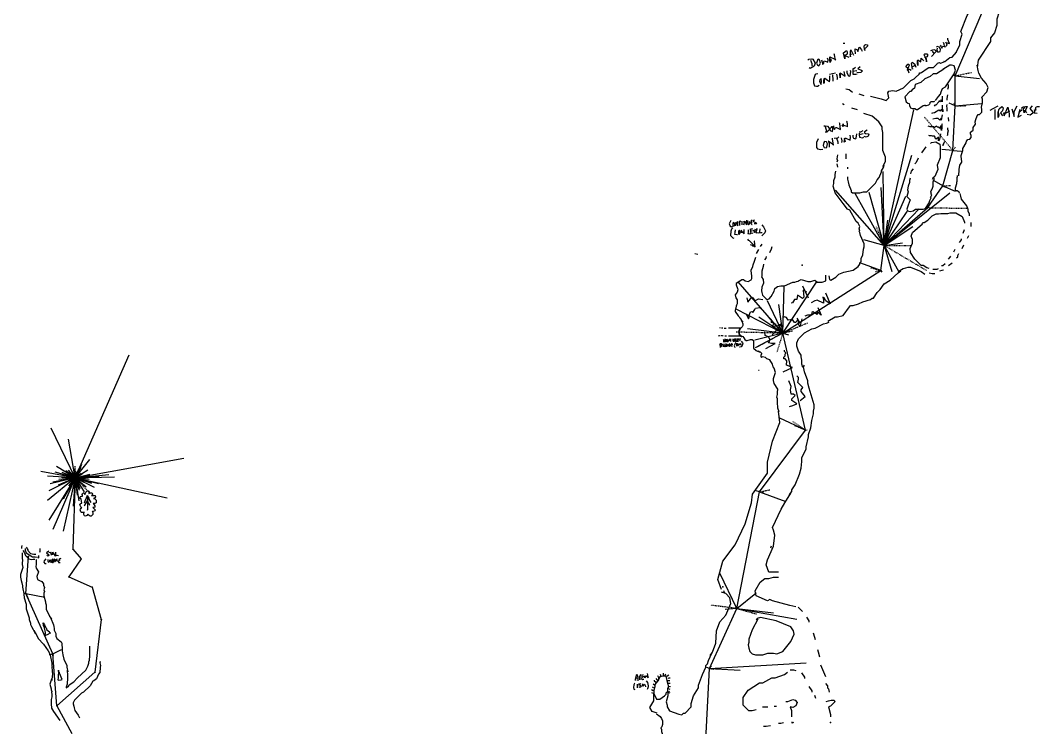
# Model space of a CAD drawing. Header units: millimetres. Extents: x -158 to 813, y -516 to 729.
# Drawn here: x -26.5 to 469.2, y -121 to 221.8 of the extents above; entities that cross this region are included whole.
import ezdxf

# ---------------------------------------------------------------- set-up
doc = ezdxf.new("R2010")
doc.units = ezdxf.units.MM
doc.linetypes.add('DASH', pattern=[0.6, 0.3, -0.3])

msp = doc.modelspace()

# ---------------------------------------------------------------- linework, layer by layer
at = {"layer": 'Shots', "color": 1}
for p, q in [((426.49, 194.906), (455.326, 263.068)), ((426.422, 180.394), (426.49, 194.906)), ((425.324, 158.734), (426.422, 180.394)), ((420.492, 141.596), (425.324, 158.734)), ((413.098, 131.026), (420.492, 141.596)), ((392.058, 112.698), (413.098, 131.026)), ((390.374, 100.48), (392.058, 112.698)), ((342.854, 70.16), (390.374, 100.48)), ((353.878, 23.12), (342.854, 70.16)), ((331.65, -6.818), (353.878, 23.12)), ((0, 0), (-1.164, -34.588)), ((320.592, -63.282), (331.65, -6.818)), ((-1.164, -34.588), (2.94, -39.256)), ((-23.97, -56), (-22.692, -38.05)), ((2.94, -39.256), (-3.116, -47.982)), ((-3.116, -47.982), (8.19, -52.966)), ((8.19, -52.966), (12.632, -68.72)), ((-10.784, -85.37), (-23.97, -56)), ((320.592, -63.282), (329.754, -55.824)), ((307.338, -92.382), (320.592, -63.282)), ((12.632, -68.72), (9.524, -94.268)), ((-8.84, -110.566), (-10.784, -85.37)), ((305.436, -130.078), (307.338, -92.382)), ((9.524, -94.268), (-8.84, -110.566)), ((-8.84, -110.566), (-1.688, -123.958))]:
    msp.add_line(p, q, dxfattribs=at)
for centre in [(426.49, 194.906), (426.422, 180.394), (425.324, 158.734), (420.492, 141.596), (413.098, 131.026), (392.058, 112.698), (390.374, 100.48), (342.854, 70.16), (353.878, 23.12), (331.65, -6.818), (-1.164, -34.588), (-22.692, -38.05), (2.94, -39.256), (-3.116, -47.982), (8.19, -52.966), (-23.97, -56), (329.754, -55.824), (320.592, -63.282), (12.632, -68.72), (-10.784, -85.37), (9.524, -94.268), (307.338, -92.382), (-8.84, -110.566)]:
    msp.add_circle(centre, 0.1, dxfattribs=at)
at = {"layer": 'Sketch', "color": 0}
for points in [[(426.82, 206.14), (428.62, 209.74), (428.62, 211.54), (429.82, 215.14), (429.22, 216.34), (432.22, 224.14), (435.82, 230.14), (436.42, 232.54), (437.02, 235.54), (437.62, 237.94), (445.42, 251.74), (446.62, 257.14), (446.62, 259.54), (445.42, 263.74), (438.22, 269.74), (437.02, 269.74), (433.42, 272.74), (426.22, 276.94), (422.02, 277.54), (420.22, 277.54), (416.62, 275.74), (414.22, 275.14), (413.02, 272.74)], [(473.02, 255.94), (470.02, 249.34), (470.02, 248.14), (465.82, 242.14), (460.42, 237.94), (456.22, 235.54), (452.62, 230.74), (447.82, 225.94), (446.62, 222.34), (446.62, 219.34), (445.42, 215.74), (443.62, 213.34), (443.62, 211.54), (437.62, 202.54), (437.02, 198.94)], [(372.1, 210.74), (372.9, 210.74)], [(378.1, 205.54), (378.1, 206.14), (377.9, 206.94), (377.9, 207.94), (378.7, 207.74), (379.3, 206.74), (379.7, 207.94), (379.7, 208.54), (380.1, 208.74), (381.1, 207.54), (381.3, 206.94)], [(382.3, 208.54), (382.7, 207.34), (382.7, 207.14), (382.3, 208.94), (382.5, 209.74), (382.9, 210.14), (383.9, 209.94), (383.9, 209.34), (382.9, 208.34), (382.1, 208.14)], [(417.7, 208.34), (417.5, 207.54), (417.9, 206.54), (418.7, 206.54), (419.1, 206.74), (419.3, 207.74), (418.9, 208.74), (417.7, 209.14), (417.3, 208.74)], [(419.1, 209.74), (419.7, 208.94), (419.9, 208.34), (420.5, 209.34), (421.7, 208.94), (421.3, 209.34), (421.1, 210.34), (420.7, 211.14)], [(421.7, 211.34), (422.3, 210.14), (422.1, 209.14)], [(421.9, 211.14), (423.7, 210.54), (422.9, 212.54), (422.9, 213.14)], [(361.7, 202.74), (362.3, 200.34), (362.3, 200.74), (362.7, 201.14), (362.7, 201.74), (362.9, 202.14), (363.9, 201.94), (364.7, 201.54), (364.9, 202.74), (364.5, 203.54)], [(365.9, 203.14), (366.3, 202.74), (365.9, 201.34), (365.7, 202.34), (365.7, 204.14), (368.1, 202.94), (368.5, 202.54), (367.9, 205.14), (367.7, 205.54)], [(372.9, 205.34), (372.9, 203.14), (372.3, 205.74), (372.3, 206.14), (373.7, 207.14), (374.1, 206.54), (374.1, 205.74), (373.9, 205.34), (372.9, 204.74), (374.9, 203.94)], [(375.3, 205.34), (376.3, 205.54)], [(375.5, 204.74), (375.7, 204.14), (375.7, 206.74), (375.9, 207.54), (377.1, 204.94)], [(408.1, 202.14), (408.3, 200.94), (408.3, 199.94), (408.1, 200.94), (408.1, 202.34), (408.3, 202.74), (409.7, 201.74), (409.9, 203.54), (410.9, 202.54), (411.1, 202.14)], [(411.5, 204.14), (412.3, 203.14), (412.5, 201.74), (412.5, 202.34), (412.1, 203.74), (411.5, 204.74), (411.3, 205.14), (411.7, 205.54), (412.7, 205.54), (413.1, 204.94), (412.7, 204.14), (412.1, 203.74), (411.7, 203.74)], [(414.7, 207.14), (416.1, 207.74), (416.9, 207.34), (417.1, 206.54), (414.9, 204.34)], [(415.3, 206.94), (416.1, 205.74)], [(421.42, 201.94), (423.82, 203.74), (425.02, 204.04), (427.12, 206.44)], [(355.1, 202.54), (355.5, 202.94), (356.9, 203.14), (357.5, 202.94), (358.5, 201.14), (358.1, 199.54), (356.1, 198.54), (355.7, 198.74)], [(356.3, 202.54), (356.9, 200.94), (356.9, 200.14), (357.1, 199.74)], [(359.9, 202.94), (359.3, 201.14), (359.7, 200.14), (360.3, 199.74), (360.9, 200.34), (361.1, 201.14), (360.7, 202.74), (360.3, 202.94), (359.9, 202.74)], [(376.9, 198.54), (377.3, 198.54), (378.1, 199.14)], [(376.9, 198.34), (376.9, 195.74), (378.3, 195.74), (378.9, 195.94)], [(380.3, 199.34), (379.3, 198.34), (381.1, 197.74), (381.5, 197.34), (380.7, 196.54), (379.7, 196.34), (378.7, 196.54)], [(402.5, 199.34), (403.5, 200.54), (403.9, 200.54), (404.1, 200.14), (403.7, 198.74), (403.1, 197.74), (404.3, 198.14), (405.1, 197.74)], [(402.5, 199.34), (403.1, 198.94), (403.3, 197.94), (403.7, 197.34), (403.9, 196.34)], [(405.7, 198.54), (405.7, 198.14), (405.3, 200.94), (405.5, 201.54), (406.9, 200.54), (407.3, 199.14)], [(405.5, 199.34), (406.9, 199.94), (407.1, 200.34)], [(408.9, 195.94), (409.3, 196.34), (410.1, 196.54), (412.9, 198.54), (413.7, 198.94), (415.9, 198.94), (417.7, 200.74), (417.9, 201.14), (418.9, 201.34), (419.3, 201.14), (421.1, 201.74), (421.3, 202.14)], [(416.92, 183.04), (418.42, 184.84), (419.32, 186.04), (419.62, 187.24), (420.22, 188.74), (421.72, 189.64), (425.92, 195.94), (426.52, 197.74), (425.92, 199.84), (424.72, 200.14), (423.82, 200.14), (420.52, 198.04)], [(436.12, 172.54), (436.42, 173.74), (437.02, 175.54), (437.62, 176.14), (438.22, 176.14), (439.42, 177.34), (439.42, 178.54), (439.12, 179.74), (439.72, 181.84), (439.72, 183.64), (439.42, 184.54), (441.82, 187.24), (442.42, 189.34), (441.52, 191.14), (439.12, 193.84), (437.92, 196.24), (437.62, 197.44), (437.02, 200.14)], [(359.9, 195.94), (358.9, 195.74), (358.5, 195.54), (357.7, 193.14), (357.7, 191.54), (358.3, 190.14), (359.3, 189.94), (359.7, 189.94), (360.5, 190.34)], [(361.7, 193.54), (360.9, 192.94), (360.7, 192.34), (361.1, 191.14), (361.5, 190.74), (361.7, 192.34), (361.5, 193.34)], [(362.9, 193.74), (362.9, 191.74), (362.7, 191.14), (362.7, 192.74), (362.9, 193.54), (363.3, 193.74), (364.5, 192.74), (365.1, 192.54), (365.5, 191.94), (365.7, 192.94), (365.7, 194.94)], [(365.5, 195.74), (368.5, 196.34)], [(366.9, 195.34), (367.1, 192.94), (367.1, 192.34)], [(368.9, 195.74), (369.3, 194.14), (369.3, 193.34), (369.1, 192.94)], [(370.5, 196.14), (370.7, 195.34), (370.7, 193.94), (370.5, 195.94), (370.7, 196.34), (373.1, 194.74), (372.7, 196.94)], [(373.9, 197.34), (373.9, 196.34), (374.7, 194.94), (375.1, 194.74), (375.5, 194.94), (375.9, 196.94), (375.7, 197.54)], [(376.7, 197.14), (378.7, 197.54)], [(385.4, 185.04), (390.6, 183.84), (393, 183.04), (394.2, 184.24), (393.8, 186.64), (394.2, 187.44), (396.2, 187.84), (397.8, 187.44), (401.4, 189.04), (405, 192.64), (406.6, 193.44), (409.4, 196.24)], [(420.9, 198.14), (417.3, 195.94), (415.7, 195.94), (414.3, 194.54), (411.7, 193.54), (409.7, 191.74), (407.1, 190.74), (406.7, 188.94), (405.5, 188.14), (404.9, 187.34), (404.5, 187.34), (402.1, 184.74), (402.7, 182.34), (403.5, 181.74), (404.1, 181.54), (404.3, 180.54), (404.7, 179.34), (405.5, 179.14), (406.9, 179.14), (407.7, 178.54), (408.1, 178.54), (410.9, 180.54), (411.7, 180.74), (412.1, 180.94)], [(373.4, 188.64), (375, 188.24), (376.6, 187.04)], [(422.98, 190.66), (422.98, 189.26), (422.78, 188.26)], [(379.8, 186.24), (382.2, 185.44)], [(420.18, 185.06), (420.18, 182.26), (419.58, 183.26), (419.38, 182.26), (418.98, 182.66), (418.58, 182.66), (418.58, 182.26), (416.98, 180.66), (416.58, 180.66), (416.18, 180.26)], [(422.78, 185.66), (422.38, 183.86), (422.38, 183.06)], [(371.8, 181.44), (372.6, 181.04)], [(376.2, 179.44), (379, 178.64)], [(411.78, 180.46), (412.58, 180.46), (413.58, 180.86), (414.38, 181.46), (414.18, 181.86), (414.78, 182.46), (416.18, 182.46), (416.58, 182.66)], [(420.18, 180.66), (420.18, 179.06), (420.38, 178.46), (420.38, 177.46), (419.98, 178.66), (419.38, 178.26), (419.38, 177.86), (418.58, 178.26), (416.38, 177.06), (415.38, 176.86), (414.98, 176.66)], [(422.38, 181.06), (422.18, 180.26), (422.38, 179.26), (422.38, 177.86)], [(443.32, 178.24), (444.82, 179.14), (447.22, 180.34)], [(445.72, 178.54), (445.72, 173.74)], [(447.22, 177.34), (447.52, 175.84), (447.22, 174.64), (447.22, 177.34), (447.82, 178.84), (449.02, 180.04), (449.62, 179.44), (449.32, 177.94), (448.42, 177.04), (449.32, 175.54)], [(449.92, 176.74), (450.22, 175.54), (450.22, 175.54), (452.02, 179.74), (452.62, 176.44), (452.62, 174.94)], [(453.82, 178.84), (455.02, 175.24), (455.02, 177.64), (456.52, 180.34)], [(457.72, 178.54), (456.82, 174.94), (458.62, 175.84)], [(457.72, 177.64), (458.92, 178.54)], [(458.32, 179.44), (458.92, 179.44), (459.52, 180.04)], [(459.82, 178.24), (459.82, 177.04), (459.82, 177.04), (459.52, 178.84), (460.42, 180.04), (461.32, 180.04), (460.42, 178.24), (460.42, 177.64), (461.02, 177.04)], [(463.72, 180.34), (462.52, 179.14), (464.02, 177.34), (464.02, 176.74), (462.82, 175.84), (461.32, 176.14)], [(465.52, 179.74), (464.62, 177.04), (466.12, 176.74)], [(464.62, 178.24), (465.82, 178.54)], [(465.82, 180.04), (467.32, 180.04)], [(391.4, 151.04), (392.6, 153.44), (392.6, 155.44), (391.4, 158.64), (391.4, 167.44), (391, 169.04), (391, 170.24), (389.4, 172.64), (386.2, 175.44), (382.2, 176.64)], [(420.18, 176.06), (419.58, 173.46), (419.58, 174.46), (418.98, 173.46), (418.18, 174.26), (416.98, 174.26), (415.58, 173.86)], [(422.98, 174.66), (423.18, 172.86)], [(449.92, 177.04), (451.12, 177.04), (452.92, 177.94)], [(362.7, 170.74), (363.5, 170.74), (364.5, 170.54), (365.3, 169.54), (365.3, 168.74), (364.3, 167.54), (363.5, 167.54)], [(363.5, 170.34), (364.3, 167.54)], [(365.9, 169.74), (365.7, 168.94), (365.9, 168.34), (366.9, 167.94), (367.1, 169.14), (367.1, 169.74), (366.9, 170.14), (366.5, 170.14), (366.1, 169.74)], [(367.5, 170.74), (367.5, 169.94), (367.9, 168.94), (368.5, 169.94), (368.9, 169.94), (370.9, 168.94), (370.5, 171.74), (370.3, 172.14)], [(371.9, 171.74), (372.1, 171.34), (372.1, 170.34), (371.7, 171.14), (373.9, 170.54), (374.3, 170.14), (374.3, 171.54), (374.1, 172.54), (373.7, 172.94)], [(420.18, 171.66), (419.98, 171.26), (419.98, 169.86), (419.78, 168.46), (419.58, 169.06), (419.78, 170.46), (419.58, 170.86), (419.18, 170.26), (419.18, 169.46), (418.18, 170.06), (417.78, 170.06), (417.38, 170.46), (416.38, 169.86), (415.98, 170.26), (414.38, 170.26), (413.38, 170.46)], [(422.78, 169.66), (422.78, 169.06), (422.98, 168.26), (422.78, 167.06), (422.78, 166.26), (422.58, 165.86)], [(428.12, 146.44), (428.12, 147.64), (428.32, 148.44), (428.32, 149.44), (428.72, 151.64), (429.72, 153.04), (429.52, 154.84), (429.32, 155.64), (429.32, 156.24), (430.12, 158.64), (430.12, 159.64), (431.72, 162.44), (431.92, 163.24), (432.52, 164.04), (433.52, 164.24), (434.12, 165.04), (434.12, 166.04), (433.92, 166.84), (433.92, 167.64), (435.12, 168.64), (435.12, 169.84), (436.32, 171.44), (436.12, 172.64)], [(360.1, 164.34), (359.3, 162.54), (359.3, 160.14), (359.7, 159.54), (361.3, 159.14), (362.3, 159.34)], [(364.9, 163.34), (366.5, 162.34), (367.5, 161.34), (366.9, 164.34), (366.9, 164.74)], [(367.7, 164.74), (369.5, 164.94), (370.1, 165.34)], [(368.9, 164.74), (369.5, 162.94), (369.5, 161.94)], [(371.1, 164.94), (371.5, 163.34), (371.3, 162.54)], [(372.7, 164.74), (373.1, 163.14), (372.7, 162.74), (372.9, 164.74), (373.5, 164.74), (375.5, 163.74), (375.7, 165.14), (375.5, 166.14)], [(376.9, 166.14), (376.9, 165.34), (377.1, 164.74), (378.1, 164.34), (378.5, 164.74), (378.7, 166.74)], [(379.9, 167.74), (380.7, 167.74), (381.9, 168.34)], [(379.9, 167.14), (379.9, 166.34), (380.1, 165.14), (381.5, 164.94), (382.1, 165.14)], [(379.9, 166.54), (381.9, 166.94)], [(383.7, 168.54), (382.5, 167.74), (382.5, 167.34), (382.9, 166.94), (384.3, 166.74), (384.5, 166.34), (384.3, 165.74), (383.3, 165.14), (382.3, 165.54)], [(419.38, 166.86), (418.78, 164.26), (418.38, 163.46), (418.38, 165.26), (417.18, 164.26), (416.78, 164.66), (416.78, 165.26), (416.38, 165.66), (415.38, 165.66), (414.98, 165.86), (413.98, 165.86), (413.58, 166.06)], [(363.1, 163.14), (362.7, 162.54), (362.5, 161.14), (362.9, 160.14), (363.9, 159.94), (364.3, 160.34), (364.5, 161.94), (364.1, 162.94), (363.3, 163.14), (362.9, 162.94)], [(365.1, 163.14), (365.3, 162.14), (365.3, 160.34)], [(410.22, 157.54), (412.32, 160.54)], [(414.42, 162.04), (415.02, 162.64), (417.12, 162.94), (418.92, 161.74), (419.22, 160.54), (419.22, 155.14), (417.72, 151.54), (418.02, 149.44), (416.52, 146.14), (415.62, 145.24), (415.32, 144.64)], [(421.18, 163.06), (420.98, 162.26), (420.38, 161.46), (420.38, 161.06)], [(369.4, 156.64), (369, 154.64), (369.4, 153.84), (369, 153.04)], [(373.4, 157.04), (373.4, 154.64)], [(408.44, 154.94), (407.54, 152.84), (406.94, 152.24)], [(369, 152.24), (369.4, 150.64)], [(374.2, 150.64), (374.2, 149.84)], [(374.24, 145.94), (374.24, 144.74), (374.54, 143.54), (374.84, 142.04), (376.04, 139.34), (376.04, 138.74), (376.64, 138.14), (380.24, 138.14), (382.04, 138.74), (383.54, 138.74), (385.64, 140.84), (387.74, 142.94), (388.64, 144.44), (389.54, 145.64), (390.74, 148.34), (390.74, 148.94), (391.64, 150.44), (391.94, 151.64)], [(406.04, 149.84), (405.14, 148.64), (404.84, 147.44)], [(380.24, 119.54), (379.94, 120.74), (380.24, 121.94), (379.34, 123.44), (378.44, 124.34), (375.44, 129.74), (374.24, 130.34), (372.14, 133.04), (368.24, 138.14), (367.94, 139.34), (367.34, 141.44), (367.64, 142.64), (367.64, 144.14), (368.24, 145.94), (368.24, 147.14), (368.54, 148.64)], [(404.54, 145.34), (404.24, 144.14), (404.24, 143.24), (403.64, 141.44), (403.34, 139.64), (403.64, 138.74), (403.04, 136.34), (404.54, 134.84), (403.64, 132.14), (403.04, 130.34), (403.34, 129.44), (404.54, 129.14), (406.04, 129.44), (407.24, 130.34), (410.84, 130.34), (412.04, 130.64), (413.84, 133.34), (414.14, 134.54), (414.74, 135.74)], [(414.5, 135.74), (414.86, 136.22), (414.86, 136.58), (415.1, 137.3), (414.86, 137.78), (414.86, 138.14), (414.62, 138.62), (414.74, 139.1), (415.1, 139.7), (415.46, 140.42), (415.58, 140.9), (415.7, 141.5), (415.82, 141.98), (415.7, 142.46), (415.7, 143.54), (416.42, 145.34)], [(428.54, 138.02), (428.42, 138.5), (427.46, 139.1), (426.98, 139.1), (426.74, 138.98), (426.62, 139.82), (426.62, 140.66), (427.22, 142.7), (427.22, 143.3), (427.34, 143.9), (427.34, 144.5), (427.46, 144.98), (427.46, 145.58), (427.58, 146.06), (427.58, 146.54)], [(433.34, 127.04), (433.34, 127.94), (432.74, 129.14), (432.74, 130.04), (432.14, 131.84), (429.44, 135.14), (429.14, 136.64), (428.84, 137.84)], [(317.9, 124.78), (317.54, 124.42), (316.94, 123.22), (317.3, 122.5), (317.3, 122.14), (318.02, 121.66), (318.5, 122.02)], [(319.94, 123.94), (320.54, 123.22), (321.02, 122.14), (321.02, 123.82), (320.9, 124.18), (321.02, 124.42)], [(321.62, 124.18), (321.86, 124.18), (322.1, 124.42), (322.34, 124.42), (322.7, 124.66)], [(321.98, 124.54), (321.98, 123.1), (321.86, 122.38)], [(322.94, 124.42), (323.06, 123.94), (323.06, 122.74)], [(323.78, 124.06), (324.02, 124.42), (324.62, 124.06), (325.34, 122.74), (325.22, 123.34), (325.34, 124.18), (325.46, 124.9)], [(324.02, 124.3), (324.02, 123.94), (324.14, 123.7), (323.78, 122.5)], [(325.94, 124.66), (325.82, 124.18), (325.82, 123.58), (326.06, 122.86), (326.3, 122.74), (326.78, 123.22), (326.78, 124.06), (326.9, 124.42)], [(327.5, 124.9), (327.5, 124.3), (327.26, 123.46), (327.86, 122.86), (328.1, 122.86)], [(327.62, 124.9), (328.1, 125.02)], [(329.18, 124.9), (328.34, 124.42), (330.02, 123.58), (330.14, 123.34), (330.02, 123.1), (328.94, 123.22)], [(410.24, 123.14), (410.84, 123.74), (411.44, 123.74), (413.24, 124.94), (415.34, 127.04), (417.14, 127.94), (418.34, 127.94), (419.54, 128.24), (422.84, 128.24), (424.04, 128.54), (426.74, 128.54), (429.74, 126.74), (430.94, 124.04), (430.94, 123.44)], [(318.62, 121.3), (318.02, 120.58), (317.66, 119.62), (317.54, 117.58), (318.74, 116.38), (319.22, 116.26)], [(318.86, 123.94), (318.62, 123.34), (318.74, 122.86), (318.74, 122.5), (318.86, 122.26), (319.34, 122.26), (319.58, 122.5), (319.58, 123.22), (319.22, 123.82), (318.98, 123.94)], [(319.82, 120.22), (319.82, 119.74), (319.7, 119.26), (319.7, 118.78), (319.46, 118.18), (320.66, 117.94), (320.9, 118.06)], [(319.94, 123.82), (320.06, 123.46), (319.94, 122.74), (319.94, 122.14)], [(321.5, 119.74), (321.38, 118.78), (321.5, 118.3), (321.74, 118.06), (322.1, 118.42), (322.22, 118.9), (322.22, 119.38), (321.98, 119.98), (321.74, 119.98), (321.38, 119.5)], [(322.7, 119.86), (322.82, 120.1), (322.7, 119.74), (322.82, 119.02), (322.82, 118.78), (323.06, 119.38), (323.42, 119.38), (323.54, 119.02), (323.9, 118.66), (324.14, 118.3), (324.14, 120.46)], [(326.06, 120.22), (326.06, 119.5), (326.18, 119.14), (325.94, 118.42), (326.3, 118.42), (326.54, 118.3), (326.9, 118.42), (327.26, 118.3)], [(327.02, 120.58), (327.62, 120.7), (328.1, 120.7), (328.34, 120.94)], [(327.02, 119.74), (327.74, 119.74), (328.22, 119.86)], [(327.14, 120.34), (327.26, 119.5), (327.14, 118.9), (327.74, 118.66), (327.98, 118.78), (328.34, 118.66)], [(327.5, 123.82), (327.98, 123.82)], [(328.58, 120.22), (329.18, 118.9), (329.66, 120.7)], [(330.02, 120.58), (330.14, 120.34), (330.14, 119.86), (329.9, 119.14), (329.9, 118.9), (330.14, 118.78), (330.38, 118.9), (330.98, 118.78), (331.22, 118.9)], [(330.02, 120.7), (330.62, 120.82)], [(330.14, 119.86), (330.38, 119.86)], [(331.7, 120.7), (331.58, 119.26), (331.58, 118.78), (332.18, 118.9), (332.9, 118.9)], [(332.78, 122.62), (333.5, 121.66), (334.1, 120.7), (334.46, 119.74), (334.22, 118.78), (332.66, 117.34)], [(365.24, 97.94), (365.54, 96.14), (366.14, 95.84), (368.54, 97.34), (370.04, 98.84), (372.44, 99.74), (376.94, 100.64), (379.34, 102.44), (380.24, 103.64), (380.24, 104.24), (380.84, 104.84), (380.84, 106.34), (381.74, 108.14), (382.04, 110.84), (382.34, 112.04), (382.34, 113.54), (380.54, 117.44), (380.24, 118.94), (379.94, 119.54)], [(413.84, 101.54), (412.64, 101.84), (410.84, 103.04), (409.94, 103.04), (406.94, 106.04), (404.84, 109.34), (404.54, 111.14), (405.74, 113.84), (405.74, 115.64), (405.14, 117.14), (405.74, 118.94), (410.54, 123.14)], [(430.34, 118.64), (430.94, 120.44)], [(434.24, 121.94), (434.24, 123.74)], [(325.82, 115.66), (326.06, 115.3), (326.66, 115.06), (329.3, 112.3)], [(327.02, 113.14), (327.98, 112.78), (328.22, 112.54), (328.82, 112.42), (329.54, 111.94), (329.3, 113.26), (329.18, 114.7), (329.06, 114.94)], [(428.54, 114.14), (429.44, 115.34), (429.44, 115.94)], [(432.44, 116.24), (433.04, 117.44)], [(330.1, 108.74), (331.3, 110.74)], [(332.1, 112.14), (332.9, 113.34)], [(337.5, 111.94), (337.3, 110.94), (336.5, 109.14)], [(425.84, 109.64), (426.44, 110.84)], [(429.74, 111.14), (430.64, 112.94)], [(301.78, 108.26), (300.28, 108.56)], [(321.9, 95.34), (323.1, 96.14), (323.9, 96.14), (324.7, 95.54), (326.1, 95.14), (327.5, 95.94), (327.9, 96.74), (327.9, 98.14), (327.7, 98.94), (327.5, 100.74), (328.3, 102.54), (328.5, 103.34), (329.1, 105.14), (329.9, 106.94)], [(334.9, 107.34), (334.7, 106.54), (334.1, 105.74)], [(423.14, 106.04), (424.04, 106.94), (424.34, 107.54)], [(423.14, 103.04), (424.94, 104.24)], [(427.04, 106.64), (427.64, 107.24), (427.64, 107.84), (428.24, 108.74)], [(333.5, 103.54), (333.3, 102.54), (332.7, 100.14), (332.7, 97.94), (332.5, 97.54), (333.3, 96.14), (333.5, 94.34), (332.7, 92.54), (332.5, 90.74), (332.7, 89.94), (333.1, 88.54), (334.9, 86.74), (335.3, 86.54), (336.3, 86.74), (337.3, 87.94), (338.7, 90.54), (339.1, 91.74), (340.3, 92.74), (341.9, 93.14), (343.7, 93.14), (347.7, 94.94), (348.7, 94.94), (349.5, 95.14), (350.3, 95.34), (350.7, 95.54)], [(364.64, 76.04), (368.24, 78.14), (369.44, 78.14), (372.14, 78.74), (375.14, 82.94), (375.74, 83.54), (376.94, 83.54), (379.64, 84.44), (381.74, 85.34), (385.34, 86.54), (386.24, 87.14), (386.84, 87.14), (388.64, 89.84), (390.14, 91.34), (391.94, 94.04), (394.94, 95.84), (398.84, 99.44), (400.04, 100.34)], [(398.84, 100.04), (401.24, 101.54), (402.44, 101.84), (403.64, 102.14), (404.84, 102.14), (409.94, 100.04), (411.74, 98.84)], [(413.84, 99.44), (415.34, 99.14), (416.54, 99.14)], [(415.64, 101.24), (417.74, 101.24), (418.34, 101.54)], [(418.94, 100.34), (420.14, 100.64), (420.74, 100.94)], [(419.84, 103.04), (420.44, 103.04), (421.64, 103.94)], [(321.78, 95.24), (321.06, 94.76), (320.34, 94.28), (320.22, 93.56), (320.94, 91.88), (321.06, 91.16), (320.7, 90.08), (319.86, 88.76), (320.1, 87.32), (320.7, 86.24), (320.82, 85.28), (320.82, 84.44), (320.46, 83.72), (320.34, 83.24), (319.86, 81.08), (319.86, 80.6), (321.3, 78.56), (321.78, 78.08), (321.9, 77.72), (322.38, 77.36), (322.62, 76.76), (323.1, 76.04), (323.46, 74.72), (323.46, 73.88), (323.22, 73.16), (322.5, 72.56), (316.62, 72.56)], [(350.54, 95.54), (351.74, 96.14), (355.04, 95.24), (356.54, 95.24), (358.34, 95.84), (359.54, 94.94), (361.94, 94.94), (363.74, 95.54), (363.74, 98.24)], [(354.52, 90.04), (352.72, 90.94), (353.02, 87.64), (352.42, 87.04), (350.02, 88.54), (349.72, 86.44), (348.52, 86.44), (347.62, 84.94), (347.02, 84.64)], [(352.42, 93.04), (355.12, 87.34)], [(363.52, 89.74), (365.92, 84.34), (363.82, 85.84), (362.92, 87.34), (362.32, 87.64), (362.62, 86.14), (362.62, 84.64), (359.62, 86.14), (358.42, 85.84), (356.62, 84.94)], [(325.42, 87.34), (326.02, 85.24), (327.82, 87.64), (328.42, 87.34), (329.32, 85.84), (331.12, 86.74), (333.22, 86.44)], [(325.12, 79.54), (326.32, 77.14), (326.62, 77.74), (326.62, 78.94), (327.22, 80.44), (327.82, 80.74), (328.42, 80.14), (329.32, 81.64), (329.62, 82.24), (331.72, 82.54), (332.32, 82.24)], [(359.92, 82.54), (361.42, 78.94), (359.62, 80.44), (359.62, 79.24), (357.52, 80.44), (356.92, 80.14), (356.92, 79.54), (356.32, 78.94), (354.82, 78.94), (353.62, 78.34)], [(337.72, 69.34), (341.62, 73.54), (341.92, 74.44), (340.12, 73.54), (339.22, 73.54), (338.02, 73.24), (338.32, 74.44), (338.62, 75.04), (337.42, 75.34), (337.42, 76.54), (336.22, 77.44)], [(352.12, 77.14), (351.22, 73.24), (350.62, 74.14), (350.32, 76.84), (349.12, 75.34), (348.52, 75.34), (347.62, 76.84), (345.52, 76.54), (344.62, 77.74), (343.72, 78.04), (343.12, 77.74)], [(349.72, 77.44), (351.22, 75.04)], [(352.54, 53.46), (352.14, 55.06), (352.14, 57.06), (351.74, 58.66), (351.74, 59.46), (350.54, 61.46), (349.74, 63.86), (349.74, 65.46), (350.54, 67.46), (353.34, 70.26), (356.94, 72.26), (358.54, 72.66), (362.54, 74.66), (364.14, 75.06), (365.34, 75.46)], [(312.14, 72.84), (312.46, 72.76)], [(313.26, 72.68), (313.82, 72.68)], [(314.54, 72.6), (314.94, 72.52), (315.42, 72.52)], [(321.54, 71.08), (321.74, 71.08), (321.9, 71.04), (321.98, 71.04)], [(322.38, 72.68), (321.74, 71.72), (321.66, 71.32), (321.58, 70.68), (321.66, 70.36), (321.66, 69.96), (321.98, 69.08), (322.46, 68.76)], [(321.66, 70.68), (321.94, 70.64), (322.1, 70.68)], [(321.66, 70.2), (322.1, 70.2)], [(321.7, 69.8), (321.9, 69.88), (322.1, 69.88)], [(321.78, 71.68), (321.86, 71.6), (322.14, 71.56)], [(321.94, 69.28), (322.46, 69.52)], [(321.98, 72.08), (322.22, 71.96), (322.38, 71.92)], [(322.1, 72.48), (322.46, 72.32)], [(334.72, 62.74), (339.22, 65.14), (337.42, 65.14), (335.92, 65.44), (336.82, 66.94), (335.92, 68.44), (334.42, 69.04), (334.12, 70.84)], [(311.74, 69), (311.9, 68.92), (312.3, 69), (312.46, 69)], [(312.26, 64.72), (312.66, 65.2), (313.06, 65.2), (313.22, 65.04), (313.14, 64.72), (312.5, 64.32)], [(312.34, 64.72), (312.58, 63.52), (312.58, 63.2)], [(313.14, 63.68), (313.06, 63.52), (313.06, 64.08), (313.46, 64.88), (313.78, 64.56), (313.94, 64.16), (313.94, 63.84), (313.86, 63.6)], [(313.34, 68.92), (313.42, 69.16), (313.42, 68.92), (314.06, 69)], [(314.42, 64.88), (314.18, 64.64), (314.66, 64.32), (314.74, 63.92), (314.58, 63.76), (314.1, 63.76), (313.94, 63.84)], [(314.02, 67.28), (314.1, 66.88), (314.18, 66.16), (314.1, 65.76)], [(314.18, 66.72), (314.82, 66.8)], [(314.74, 67.36), (314.82, 65.76)], [(315.46, 64.96), (315.06, 64.8), (315.46, 64.08), (315.46, 63.92), (314.98, 63.6), (314.74, 63.76)], [(314.78, 68.92), (315.66, 68.92)], [(315.38, 67.28), (315.38, 66.08), (315.3, 65.76)], [(315.7, 64.16), (315.62, 63.76), (315.54, 63.6), (315.54, 63.92), (315.94, 64.48), (315.94, 64.72), (316.1, 64.88), (316.34, 64), (316.26, 63.76)], [(316.1, 67.28), (315.78, 66.8), (315.7, 66.56), (315.86, 66.16), (316.26, 66.08), (316.42, 66.08), (316.5, 66.32), (316.34, 66.64), (316.1, 66.72), (316.66, 66.88)], [(316.62, 68.84), (322.74, 68.84), (323.46, 68.6), (324.06, 67.88), (324.42, 67.04), (325.14, 66.68), (325.62, 66.68), (327.18, 67.16), (328.02, 67.16), (328.62, 66.56), (328.62, 63.44), (328.74, 62.84), (329.94, 61.76), (330.66, 61.4), (331.14, 61.28)], [(316.98, 65.12), (316.74, 64.56), (316.74, 64.16), (316.98, 63.84), (317.3, 63.84), (317.54, 64.24), (317.3, 64.64), (317.46, 64.64)], [(316.98, 67.36), (316.98, 66.8), (316.82, 66.24)], [(316.82, 66.8), (317.46, 66.8), (317.62, 66.88)], [(317.54, 67.36), (317.62, 67.04), (317.62, 66.16)], [(318.02, 65.12), (317.94, 64.8), (317.78, 64.24), (317.86, 64.08), (318.18, 64), (318.58, 64.08)], [(317.78, 64.72), (318.1, 64.64), (318.42, 64.8), (318.66, 64.8)], [(318.18, 65.04), (318.34, 65.12)], [(318.74, 67.44), (318.74, 66.24)], [(318.98, 67.2), (319.06, 66.8), (318.98, 66)], [(319.06, 67.2), (319.3, 66.8), (319.62, 66.56), (319.7, 66.08), (319.7, 66.96), (319.78, 67.12), (319.78, 67.52)], [(320.18, 65.6), (319.94, 65.44), (319.62, 64.88), (319.38, 64.08), (319.7, 63.44), (319.86, 63.36)], [(320.1, 67.52), (320.02, 66.32), (320.34, 66.24), (320.66, 66.32)], [(320.42, 65.28), (320.42, 63.84)], [(320.9, 67.52), (320.9, 67.28), (320.74, 66.88), (320.74, 66.64), (320.66, 66.48), (320.74, 66.32), (321.14, 66.24), (321.46, 66.32)], [(320.9, 65.04), (320.74, 64.72), (320.74, 64.32), (320.98, 64.08), (321.22, 64.4), (321.22, 64.88), (320.98, 65.12)], [(320.82, 66.96), (321.06, 66.88), (321.38, 66.96)], [(320.98, 67.36), (321.14, 67.36), (321.54, 67.6)], [(321.54, 65.04), (321.62, 64.64), (321.46, 64.16), (321.3, 64.08)], [(321.54, 67.2), (322.02, 67.36), (322.26, 67.36), (322.58, 67.52)], [(321.54, 65.2), (321.94, 64.48), (321.94, 64.64), (322.42, 65.12), (322.5, 64.32)], [(322.74, 66.24), (323.38, 65.52), (323.54, 65.12), (323.22, 64.24), (322.66, 63.52), (322.1, 63.36), (321.86, 63.44)], [(321.94, 67.28), (322.02, 67.04), (322.02, 66.64), (321.94, 66.48)], [(322.3, 68.92), (322.46, 69.04), (322.62, 69.08), (322.7, 69.12)], [(322.62, 68.38), (322.78, 68.54), (323.1, 68.62)], [(313.14, 64.08), (313.46, 64.24)], [(315.7, 64.08), (316.26, 64.24)], [(330.78, 61.52), (331.26, 61.4), (331.5, 61.16), (331.98, 61.04), (332.58, 60.44), (332.58, 60.08), (332.22, 59.36), (332.22, 58.88), (332.34, 58.52), (332.58, 58.52)], [(343.12, 51.34), (347.62, 53.44), (344.62, 54.64), (344.92, 56.74), (344.02, 57.64), (343.42, 57.64), (343.42, 58.54), (344.02, 59.14), (344.02, 60.04), (344.32, 60.64), (343.72, 61.24), (343.72, 61.84)], [(341.14, 31.96), (340.54, 33.76), (340.54, 34.66), (340.24, 35.86), (340.24, 38.26), (339.94, 39.16), (340.24, 40.36), (340.24, 41.56), (340.54, 43.06), (338.74, 45.76), (338.44, 47.26), (338.44, 48.16), (339.34, 51.16), (338.74, 53.26), (338.14, 53.86), (337.84, 55.06), (336.64, 57.16), (335.14, 57.76), (334.54, 58.36), (333.04, 58.66), (332.44, 58.36)], [(346.14, -8.14), (347.34, -6.54), (347.34, -5.74), (348.94, -3.34), (350.94, 1.86), (351.74, 4.66), (352.14, 7.86), (352.14, 9.86), (354.14, 13.86), (354.14, 15.06), (355.34, 19.86), (355.34, 21.06), (356.54, 24.26), (356.94, 27.86), (357.74, 31.06), (357.74, 32.26), (358.14, 33.86), (358.14, 35.46), (355.74, 43.46), (354.94, 45.86), (354.94, 47.06), (353.34, 51.46), (352.94, 53.86), (353.34, 54.66)], [(331.14, 52.16), (331.38, 52.16)], [(346.14, 34.66), (347.74, 35.06), (349.74, 35.86), (347.34, 37.46), (347.34, 38.26), (348.94, 39.86), (348.14, 40.66), (346.94, 40.66), (346.54, 42.66), (346.94, 44.26), (345.74, 47.06)], [(351.34, 37.46), (353.74, 39.46), (351.74, 41.86), (351.74, 42.66), (352.54, 43.86), (350.14, 46.26), (350.54, 47.86), (350.54, 48.66), (349.74, 49.46)], [(313.24, -54.14), (311.44, -49.34), (313.84, -40.34), (319.84, -32.54), (324.64, -22.34), (327.64, -12.14), (328.24, -7.94), (335.44, 2.26), (335.44, 7.66), (337.84, 17.86), (341.44, 26.86), (340.84, 32.26)], [(5.76, -8.6), (5.16, -10.4), (4.76, -10.8), (4.56, -11.8), (4.36, -12.2)], [(5.76, -8.6), (6.56, -9.8), (6.56, -10.4), (7.56, -12)], [(5.96, -9), (5.96, -15.4), (5.76, -15.8)], [(340.84, -45.74), (336.04, -45.74), (334.84, -42.14), (335.44, -39.74), (338.44, -33.14), (339.04, -27.74), (338.44, -25.34), (337.84, -24.14), (342.04, -15.14), (343.84, -12.14), (346.84, -7.34)], [(4.4, -13.6), (4.72, -13.28), (5.68, -11.68), (5.92, -11.2), (6.32, -12.16), (6.72, -12.72), (6.72, -12.88), (7.12, -13.28)], [(-25.94, -34.22), (-25.94, -33.62), (-25.74, -32.82)], [(-24.34, -34.22), (-24.34, -35.02), (-23.74, -36.42), (-21.54, -37.82), (-20.74, -38.22), (-19.34, -38.22), (-18.34, -38.42)], [(-23.74, -33.62), (-22.94, -34.82), (-22.94, -35.22), (-21.74, -36.62), (-20.94, -36.82), (-20.14, -37.02), (-19.14, -37.02)], [(-17.14, -34.22), (-17.14, -35.62), (-17.34, -36.22)], [(337.24, -33.14), (336.94, -34.04)], [(-25.74, -36.42), (-25.74, -38.82), (-25.54, -40.22), (-25.74, -41.02), (-25.74, -42.02), (-25.34, -43.42), (-26.54, -46.82), (-26.54, -48.22), (-26.14, -49.82), (-25.94, -50.82), (-25.54, -52.42), (-25.54, -53.02), (-25.34, -53.82), (-24.94, -56.02), (-24.94, -56.82), (-24.74, -57.62), (-24.74, -58.22), (-23.74, -61.22), (-23.74, -63.42), (-22.34, -67.82), (-22.34, -68.62), (-21.74, -70.42), (-21.74, -71.02), (-21.14, -72.02), (-19.34, -75.22), (-18.94, -75.62)], [(-25.34, -35.22), (-24.74, -36.02), (-24.14, -37.62), (-23.14, -38.62), (-22.54, -39.22), (-21.14, -39.62), (-20.34, -39.42), (-19.54, -39.42)], [(-18.94, -39.62), (-18.94, -42.02), (-19.14, -43.02), (-18.94, -43.82), (-17.74, -45.62), (-18.54, -47.82), (-18.34, -49.22), (-17.34, -49.82), (-16.14, -50.22), (-15.34, -51.42), (-15.34, -52.02), (-14.94, -53.22), (-15.14, -54.22), (-14.94, -55.02), (-15.14, -55.82), (-15.14, -57.22), (-14.34, -60.02), (-14.34, -60.62), (-14.14, -61.62), (-14.14, -63.62), (-13.14, -65.82), (-12.54, -66.82), (-12.54, -67.22), (-11.54, -68.42)], [(-17.74, -37.62), (-17.74, -38.62), (-17.94, -39.02)], [(-14.3, -39.3), (-15.02, -40.26), (-15.14, -40.86), (-14.66, -41.46), (-14.06, -41.46)], [(-12.86, -35.46), (-13.94, -36.3), (-12.86, -37.38), (-12.74, -37.62), (-13.22, -37.98), (-13.82, -37.62)], [(-13.22, -39.54), (-13.34, -40.02), (-13.22, -40.26), (-13.34, -40.62)], [(-13.1, -40.86), (-12.26, -40.5), (-12.26, -39.66), (-11.9, -40.38), (-11.9, -41.22)], [(-12.74, -36.18), (-11.54, -35.94)], [(-12.14, -35.82), (-11.66, -37.14), (-11.66, -37.5)], [(-11.3, -36.9), (-11.06, -37.02), (-10.46, -36.9)], [(-11.3, -39.78), (-11.3, -40.62), (-10.94, -41.1), (-10.7, -41.1), (-10.58, -40.5), (-10.58, -39.78), (-10.94, -39.42), (-11.3, -39.66)], [(-11.18, -36.54), (-11.18, -37.38), (-10.82, -36.06), (-10.58, -36.3), (-9.86, -37.74), (-9.86, -37.98)], [(-10.22, -39.06), (-9.98, -39.54), (-9.98, -40.5), (-9.74, -40.5), (-9.02, -39.42), (-8.54, -39.18)], [(-9.5, -35.94), (-9.5, -37.74), (-8.78, -37.5), (-8.18, -37.62)], [(-9.26, -39.66), (-8.66, -40.62)], [(-7.82, -39.3), (-7.94, -40.14), (-8.18, -40.5), (-8.18, -40.98), (-7.82, -41.1), (-7.34, -40.98)], [(-8.06, -39.9), (-7.34, -39.66)], [(-7.7, -39.18), (-7.22, -39.06), (-6.86, -38.94)], [(349.24, -62.54), (346.24, -61.94), (337.84, -59.54), (336.64, -58.94), (335.44, -59.54), (330.04, -57.14), (329.44, -54.74), (331.84, -50.54), (334.24, -48.74), (336.04, -48.74), (338.44, -48.14), (340.84, -48.14)], [(307.64, -86.14), (308.84, -84.54), (310.44, -80.14), (310.84, -74.14), (312.44, -69.74), (315.24, -66.54), (317.64, -60.94), (317.24, -58.14), (315.24, -56.14), (313.24, -55.34)], [(314.1, -54.66), (314.7, -55.86)], [(350.4, -62.76), (352.5, -64.86)], [(-11.94, -67.62), (-10.54, -71.22), (-10.34, -72.02), (-10.14, -73.02), (-10.14, -73.82), (-9.34, -75.42), (-9.34, -76.82), (-8.94, -77.82), (-6.74, -79.42), (-6.54, -80.22), (-6.54, -81.22), (-6.34, -82.02), (-6.34, -83.82), (-5.94, -85.82), (-5.54, -87.82), (-4.14, -91.02), (-4.14, -91.82), (-3.54, -94.02)], [(330.84, -68.54), (328.04, -73.74), (326.44, -78.14), (326.44, -79.74), (326.04, -80.94), (326.44, -82.54), (326.84, -84.14), (328.04, -85.34), (329.64, -85.74), (333.24, -85.74), (335.64, -84.94), (338.44, -84.94), (340.04, -85.34), (342.84, -84.14), (346.84, -79.34), (348.44, -75.74), (348.04, -74.14), (346.84, -72.14), (339.64, -69.34), (332.04, -67.74), (330.44, -68.14), (330.04, -68.94)], [(354.3, -67.56), (355.5, -69.36), (355.5, -69.96)], [(-20.14, -73.82), (-18.74, -76.02), (-17.94, -77.82), (-15.34, -80.62), (-13.14, -83.82), (-12.54, -85.02), (-12.54, -85.62), (-12.14, -86.02), (-11.34, -89.82), (-11.34, -91.22), (-11.14, -91.62), (-11.34, -92.02), (-11.14, -93.02), (-11.14, -94.02), (-10.94, -94.82), (-11.14, -96.62), (-11.34, -97.42), (-11.34, -98.22)], [(-14.42, -75.9), (-14.42, -74.94), (-14.9, -72.78), (-15.38, -71.58), (-15.5, -70.26), (-14.9, -71.22), (-14.42, -72.42), (-14.06, -72.78), (-13.7, -73.62), (-12.5, -74.58), (-12.26, -74.7)], [(-14.54, -76.38), (-12.86, -75.54), (-12.38, -75.18), (-12.02, -75.18), (-11.78, -75.06)], [(357.6, -75.06), (358.2, -77.16), (358.5, -78.36)], [(-3.94, -93.22), (-3.74, -95.82), (-3.74, -97.82), (-3.94, -99.22), (-3.94, -100.02), (-4.34, -101.42), (-4.34, -101.82), (-3.34, -101.22), (-2.94, -100.42), (-0.74, -98.82), (1.06, -97.02), (5.06, -93.22), (6.06, -91.22), (6.66, -89.82), (6.66, -89.22), (6.86, -88.42), (7.06, -86.22), (7.06, -81.62)], [(359.7, -83.16), (360, -84.36), (360.6, -86.76)], [(11.86, -88.82), (12.06, -89.22), (11.86, -89.62), (12.26, -91.02), (12.06, -91.82), (12.06, -92.82), (11.86, -93.62), (11.86, -94.42), (11.26, -95.22), (10.26, -97.42), (9.06, -98.42), (8.46, -98.62), (7.26, -100.82), (4.06, -103.82), (3.06, -104.42), (-0.34, -107.82), (-0.94, -109.02), (-0.94, -109.62), (-0.74, -110.62), (-0.54, -111.42), (-0.14, -112.82), (1.46, -115.02), (1.86, -116.02), (2.26, -116.42)], [(288.04, -103.34), (287.24, -104.14), (287.24, -105.74), (286.44, -108.54), (286.84, -110.14), (286.84, -110.94), (288.04, -112.94), (292.44, -114.54), (294.04, -114.94), (294.84, -114.14), (295.64, -114.14), (298.44, -110.94), (298.44, -109.34), (299.64, -105.74), (302.04, -101.74), (302.04, -100.54), (304.04, -95.34), (305.64, -91.74), (305.64, -90.94), (306.44, -90.14), (306.84, -88.54), (308.44, -84.94)], [(-8.06, -93.3), (-8.3, -96.9), (-8.42, -97.98), (-7.94, -98.1), (-6.86, -97.86), (-6.38, -97.74), (-7.7, -94.74), (-7.7, -94.38), (-8.06, -93.9), (-8.18, -93.18)], [(330.04, -112.54), (328.04, -112.94), (326.44, -112.94), (323.64, -110.14), (323.64, -106.54), (326.04, -102.94), (331.64, -99.34), (333.24, -99.34), (337.64, -96.94), (339.24, -96.94), (343.64, -95.34), (345.24, -94.14)], [(346.5, -93.06), (348, -93.06), (349.2, -93.36)], [(361.2, -90.66), (363.6, -96.36)], [(-11.54, -97.62), (-12.34, -100.02), (-11.74, -102.22), (-11.74, -102.82), (-11.34, -103.62), (-11.54, -104.02), (-11.34, -104.82), (-11.34, -106.22), (-11.74, -107.42), (-11.74, -110.22), (-11.54, -111.02), (-11.54, -111.62), (-10.54, -113.22), (-7.54, -117.62)], [(271.62, -97.98), (271.5, -98.22), (271.5, -97.62), (272.22, -95.1), (272.58, -96.78), (272.58, -98.1), (272.7, -98.34)], [(271.86, -97.14), (272.34, -97.02)], [(273.3, -95.94), (273.54, -97.38), (273.54, -97.74), (273.66, -97.98), (273.78, -96.18), (274.14, -95.1)], [(274.5, -95.46), (274.62, -95.94), (274.5, -97.02), (274.38, -97.5), (274.86, -97.74), (275.34, -97.62), (275.58, -97.62)], [(274.5, -96.42), (274.98, -96.42), (275.58, -96.18)], [(274.62, -95.58), (275.46, -95.34)], [(276.18, -95.94), (276.18, -96.78), (276.06, -97.02), (276.06, -96.18), (276.18, -95.94), (276.78, -96.06), (277.38, -96.42), (277.62, -97.02), (277.62, -96.42), (277.38, -95.7), (277.5, -95.46), (277.38, -94.86)], [(276.66, -98.34), (277.38, -99.18), (277.62, -100.86), (277.62, -101.34), (277.38, -102.3), (277.14, -102.54)], [(282.84, -97.74), (280.84, -100.14), (280.84, -101.34), (280.44, -102.94), (280.44, -104.54), (281.64, -107.34), (283.24, -107.34), (285.64, -105.74), (286.44, -104.94), (286.44, -104.14), (287.24, -103.34), (287.24, -102.14), (287.64, -101.34), (287.24, -99.74), (286.44, -96.14), (284.84, -96.14), (283.24, -96.54), (282.04, -98.54)], [(280.5, -98.1), (280.62, -98.46), (281.22, -98.94), (281.22, -99.18)], [(281.34, -97.26), (281.82, -97.98)], [(282.18, -95.82), (282.66, -96.78), (282.66, -97.14)], [(283.5, -95.1), (283.62, -95.58), (283.62, -96.06)], [(284.94, -94.74), (284.94, -96.06)], [(286.26, -95.22), (285.78, -95.7), (285.66, -95.94)], [(287.58, -95.58), (286.86, -96.06), (286.62, -96.3)], [(288.18, -98.46), (287.34, -98.34), (286.98, -98.34)], [(288.3, -97.14), (287.7, -97.14), (287.22, -97.26)], [(351.9, -94.56), (353.4, -96.66), (353.4, -97.26)], [(271.26, -99.54), (271.02, -99.66), (270.78, -100.26), (270.54, -101.7), (270.78, -102.42), (271.26, -102.54)], [(272.34, -100.02), (272.34, -101.82)], [(273.18, -99.9), (273.18, -100.14), (272.94, -100.38), (273.54, -100.38), (274.02, -100.86), (274.02, -101.34), (273.66, -101.7), (273.06, -101.34)], [(273.18, -99.66), (273.78, -99.78), (274.26, -99.66)], [(274.86, -100.14), (274.86, -100.5), (274.62, -101.22)], [(274.86, -99.9), (275.1, -100.5), (275.46, -100.98), (275.46, -100.5), (275.82, -100.02), (276.3, -100.98), (276.3, -101.34)], [(279.3, -102.66), (280.14, -103.02)], [(279.3, -104.1), (280.02, -104.34)], [(279.54, -101.34), (280.26, -101.7)], [(280.02, -99.78), (280.74, -100.38)], [(288.3, -104.34), (287.22, -104.1), (286.98, -104.1)], [(288.42, -101.34), (287.34, -101.22)], [(288.3, -99.66), (287.94, -99.66), (287.7, -99.54), (287.46, -99.66)], [(288.3, -102.54), (287.46, -102.3)], [(355.5, -101.16), (357, -103.26), (357, -103.86)], [(363.6, -99.66), (364.5, -100.86), (364.5, -101.76), (365.1, -102.36), (365.4, -103.86)], [(282.04, -114.14), (279.64, -113.34), (278.44, -111.34), (280.44, -108.14), (280.44, -104.54)], [(344.4, -108.36), (345.3, -108.36), (347.7, -107.46), (348.9, -107.76), (349.8, -108.96), (349.2, -110.46), (347.7, -111.36), (346.5, -111.06), (347.1, -112.86), (347.1, -115.86)], [(358.2, -105.36), (358.8, -106.86)], [(363.9, -108.36), (365.1, -108.06), (366.3, -107.76), (367.8, -107.76), (368.1, -108.66), (366, -110.76), (365.1, -111.06), (366, -114.66), (366, -115.86)], [(333, -111.06), (335.7, -111.06)], [(338.7, -110.76), (339.9, -110.76)], [(281.64, -114.34), (283.44, -115.74), (284.04, -116.74), (284.64, -117.74), (284.64, -119.54), (284.24, -120.74), (283.84, -121.14), (284.04, -121.94), (284.04, -122.94), (284.84, -125.54), (284.24, -127.34), (283.84, -127.74), (283.24, -130.74), (283.24, -131.54), (282.64, -132.54), (281.64, -133.54), (281.64, -133.94), (280.44, -135.54), (279.64, -137.14), (279.64, -137.74), (279.04, -139.54)], [(340.8, -118.86), (342, -118.86), (343.2, -118.56)], [(348, -118.56), (347.4, -118.86), (347.4, -118.26)], [(333.6, -120.36), (334.8, -120.36), (336.9, -120.06)]]:
    msp.add_lwpolyline(points, dxfattribs=at)
at = {"layer": 'Sketch', "color": 3}
msp.add_lwpolyline([(3.52, -8.96), (3.52, -8.48), (3.44, -8.08), (3.6, -7.52), (4.08, -7.2), (4.24, -7.2), (4.56, -7.52), (4.64, -8), (5.2, -6.88), (5.84, -6.32), (6.32, -6.24), (6.64, -6.48), (6.72, -6.96), (6.64, -7.36), (6.56, -7.52), (7.36, -7.28), (7.84, -7.28), (8.24, -7.36), (8.4, -7.76), (8.4, -8), (7.84, -8.56), (7.84, -8.56), (8, -8.48), (9.2, -8.48), (9.6, -8.56), (9.84, -9.2), (9.6, -9.6), (9.2, -9.92), (8.8, -10.08), (9.44, -10.24), (10, -10.64), (10.16, -10.88), (10.16, -11.68), (10.08, -12.08), (9.44, -12.4), (8.64, -12.4), (9.2, -13.12), (9.44, -13.52), (9.52, -13.84), (9.52, -14.24), (8.96, -14.4), (8.56, -14.32), (9.68, -15.44), (9.68, -15.68), (9.44, -15.92), (8.64, -16.32), (8.32, -16.24), (8.16, -16.08), (8.56, -16.72), (8.56, -17.28), (8.48, -17.76), (7.68, -18.56), (7.44, -18.56), (7.28, -18.64), (6.72, -18.32), (6.16, -17.52), (5.6, -18.32), (5.04, -18.64), (4.48, -18.4), (4.16, -17.76), (4.16, -17.04), (4.32, -16.64), (3.84, -16.72), (3.04, -16.8), (2.72, -16.4), (2.4, -15.52), (2.48, -15.12), (2.88, -14.72), (3.28, -14.56), (2.72, -14), (2.32, -13.36), (2.24, -12.96), (2.4, -12.56), (2.88, -12.24), (3.28, -12.32), (2.8, -10.32), (2.24, -9.76), (2.24, -9.6), (2.72, -8.96), (3.12, -8.8), (3.36, -8.8), (3.68, -8.72)], dxfattribs=at)
at = {"layer": 'Sketch', "color": 0}
for p in [(352.32, 103.14), (323.34, 75.86), (313.8, -52.86), (366, -118.56)]:
    msp.add_point(p, dxfattribs=at)
at = {"layer": 'XSect', "color": 1}
for p, q in [((426.49, 194.906), (425.96, 195.082)), ((426.49, 194.906), (438.162, 193.636)), ((392.058, 112.698), (406.458, 178.5)), ((426.422, 180.394), (423.572, 181.722)), ((426.422, 180.394), (439.15, 181.434)), ((425.324, 158.734), (419.878, 159.152)), ((425.324, 158.734), (429.56, 158.372)), ((392.058, 112.698), (405.396, 156.532)), ((392.058, 112.698), (391.558, 148.616)), ((420.492, 141.596), (416.174, 144.05)), ((392.058, 112.698), (368.504, 139.546)), ((392.058, 112.698), (390.636, 140.836)), ((420.492, 141.596), (426.458, 138.942)), ((392.058, 112.698), (377.986, 137.836)), ((392.058, 112.698), (384.808, 138.428)), ((392.058, 112.698), (423.834, 138.226)), ((392.058, 112.698), (402.492, 136.502)), ((392.058, 112.698), (408.9, 130.432)), ((392.058, 112.698), (403.11, 129.206)), ((413.098, 131.026), (412.776, 131.656)), ((392.058, 112.698), (393.77, 124.896)), ((392.058, 112.698), (405.874, 121.924)), ((392.058, 112.698), (382.236, 115.43)), ((392.058, 112.698), (400.866, 113.968)), ((392.058, 112.698), (395.732, 100.068)), ((392.058, 112.698), (399.1, 99.856)), ((390.374, 100.48), (380.756, 104.132)), ((390.374, 100.48), (390.884, 99.704)), ((342.854, 70.16), (321.182, 94.98)), ((342.854, 70.16), (359.466, 95.288)), ((342.854, 70.16), (343.534, 92.844)), ((342.854, 70.16), (335.474, 85.83)), ((342.854, 70.16), (320.22, 81.808)), ((342.854, 70.16), (340.894, 84.056)), ((342.854, 70.16), (331.254, 77.944)), ((342.854, 70.16), (325.722, 72.268)), ((342.854, 70.16), (329.346, 66.704)), ((342.854, 70.16), (329.492, 63.078)), ((342.854, 70.16), (345.652, 69.358)), ((0, 0), (26.14, 59.6)), ((353.878, 23.12), (341.456, 28.994)), ((0, 0), (-11.636, 24.046)), ((0, 0), (-3.26, 18.738)), ((0, 0), (-9.048, 5.512)), ((0, 0), (-0.018, 5.076)), ((0, 0), (52.616, 9.478)), ((0, 0), (7.112, 8.858)), ((0, 0), (3.148, 6.656)), ((0, 0), (2.958, 5.144)), ((0, 0), (-16.612, 3.046)), ((0, 0), (-13.508, -10.99)), ((0, 0), (-13.446, 0.804)), ((0, 0), (-12.814, -6.354)), ((0, 0), (-12.782, -20.44)), ((0, 0), (-12.214, -2.896)), ((0, 0), (-10.79, -2.002)), ((0, 0), (-10.786, -25.008)), ((0, 0), (-9.774, 2.816)), ((0, 0), (-8.216, -3.46)), ((0, 0), (-7.992, -0.788)), ((0, 0), (-6.656, 0.242)), ((0, 0), (-6.352, 2.532)), ((0, 0), (-5.962, 1.576)), ((0, 0), (-5.882, -10.394)), ((0, 0), (-5.862, -25.816)), ((0, 0), (-4.596, 3.37)), ((0, 0), (-3.942, 0.656)), ((0, 0), (-3.2, 3.698)), ((0, 0), (-3.184, -3.792)), ((0, 0), (-2.984, 0.692)), ((0, 0), (-2.928, 2.028)), ((0, 0), (-2.41, 0.374)), ((0, 0), (-1.424, -1.318)), ((0, 0), (-0.964, -13.646)), ((0, 0), (-0.824, -1.462)), ((0, 0), (-0.712, -5.38)), ((0, 0), (-0.63, 0.156)), ((0, 0), (-0.554, -9.44)), ((0, 0), (-0.356, 1.058)), ((0, 0), (-0.218, 3.244)), ((0, 0), (-0.14, 3.986)), ((0, 0), (-0.018, 0.354)), ((0, 0), (1.75, 4.314)), ((0, 0), (6.184, 3.942)), ((0, 0), (1.54, 3.874)), ((0, 0), (0.756, 2.93)), ((0, 0), (1.842, 2.388)), ((0, 0), (2.848, 2.28)), ((0, 0), (2.234, 1.734)), ((0, 0), (3.302, 1.726)), ((0, 0), (7.128, 1.72)), ((0, 0), (16.326, 1.704)), ((0, 0), (11.652, 0.842)), ((0, 0), (8.328, 0.766)), ((0, 0), (4.84, 0.666)), ((0, 0), (18.964, 0.512)), ((0, 0), (0.222, -0.252)), ((0, 0), (11.346, -2.716)), ((0, 0), (1.84, -0.362)), ((0, 0), (7.87, -2.608)), ((0, 0), (44.592, -9.678)), ((0, 0), (5.202, -1.452)), ((0, 0), (9.18, -4.504)), ((0, 0), (6.686, -0.626)), ((0, 0), (1.238, -1.88)), ((0, 0), (1.774, -11.084)), ((0, 0), (0.988, -8.328)), ((0, 0), (2.19, -5.226)), ((0, 0), (1.936, -5.224)), ((0, 0), (4.412, -6.728)), ((0, 0), (1.87, -6.002)), ((0, 0), (0.656, -1.796)), ((0, 0), (3.678, -0.74)), ((0, 0), (5.344, -4.334)), ((0, 0), (6.444, -2.108)), ((0, 0), (4.324, -2.15)), ((331.65, -6.818), (330.044, -6.364)), ((331.65, -6.818), (344.414, -11.524)), ((320.592, -63.282), (312.332, -46.172)), ((-23.97, -56), (-24.516, -55.998)), ((-23.97, -56), (-14.694, -57.822)), ((320.592, -63.282), (314.942, -63.848)), ((320.592, -63.282), (338.392, -65.396)), ((320.592, -63.282), (349.702, -68.566)), ((-10.784, -85.37), (-6.588, -83.188)), ((-10.784, -85.37), (-12.198, -85.76)), ((307.338, -92.382), (306.126, -91.866)), ((307.338, -92.382), (354.22, -89.696)), ((307.338, -92.382), (322.156, -93.24))]:
    msp.add_line(p, q, dxfattribs=at)
at = {"layer": 'XSect', "color": 1, "linetype": 'DASH'}
for p, q in [((426.49, 194.906), (426.232, 196.088)), ((426.49, 194.906), (434.422, 196.61)), ((426.422, 180.394), (425.646, 182)), ((426.422, 180.394), (431.67, 180.46)), ((425.324, 158.734), (411.358, 175.148)), ((425.324, 158.734), (426.516, 160.42)), ((420.492, 141.596), (424.4, 141.738)), ((420.492, 141.596), (421.458, 140.89)), ((413.098, 131.026), (414.018, 131.772)), ((413.098, 131.026), (432.336, 130.684)), ((392.058, 112.698), (388.244, 121.78)), ((392.058, 112.698), (391.524, 114.088)), ((392.058, 112.698), (412.588, 100.55)), ((392.058, 112.698), (404.936, 112.638)), ((390.374, 100.48), (385.566, 101.754)), ((390.374, 100.48), (387.462, 99.828)), ((342.854, 70.16), (339.234, 74.92)), ((342.854, 70.16), (355.1, 75.204)), ((342.854, 70.16), (320.144, 70.65)), ((342.854, 70.16), (330.256, 63.344)), ((342.854, 70.16), (339.982, 60.942)), ((342.854, 70.16), (342.598, 70.582)), ((342.854, 70.16), (347.914, 71.382)), ((353.878, 23.12), (347.688, 27.326)), ((353.878, 23.12), (348.526, 25.34)), ((353.878, 23.12), (355.056, 23.326)), ((0, 0), (-0.054, 5.782)), ((0, 0), (-2.772, -0.146)), ((0, 0), (-2.318, -1.79)), ((0, 0), (-1.95, -2.018)), ((0, 0), (-1.704, -0.878)), ((0, 0), (-1.582, -0.856)), ((0, 0), (-1.172, 0.422)), ((0, 0), (-0.93, 0.476)), ((0, 0), (-0.884, -0.332)), ((0, 0), (-0.552, 1.53)), ((0, 0), (-0.508, -0.372)), ((0, 0), (-0.476, 0.518)), ((0, 0), (-0.42, -0.336)), ((0, 0), (-0.382, 0.31)), ((0, 0), (-0.354, 0.066)), ((0, 0), (-0.32, -0.648)), ((0, 0), (-0.31, -2.676)), ((0, 0), (-0.28, -0.04)), ((0, 0), (-0.22, -0.136)), ((0, 0), (-0.206, -0.002)), ((0, 0), (-0.19, 0.234)), ((0, 0), (-0.162, 1.3)), ((0, 0), (-0.144, 1.322)), ((0, 0), (-0.144, -0.502)), ((0, 0), (-0.104, -0.066)), ((0, 0), (-0.064, 0.068)), ((0, 0), (-0.064, 0.054)), ((0, 0), (-0.038, -0.714)), ((0, 0), (0.276, 3.22)), ((0, 0), (0.512, 0.892)), ((0, 0), (0.734, 0.742)), ((0, 0), (0.496, 0.584)), ((0, 0), (0.1, 0.566)), ((0, 0), (0.78, 0.498)), ((0, 0), (0.83, 0.464)), ((0, 0), (0.572, 0.452)), ((0, 0), (0.64, 0.432)), ((0, 0), (0.192, 0.422)), ((0, 0), (0.362, 0.318)), ((0, 0), (4.12, 0.276)), ((0, 0), (0.002, 0.26)), ((0, 0), (0.948, 0.232)), ((0, 0), (0.6, 0.2)), ((0, 0), (0.634, 0.152)), ((0, 0), (0.016, 0.136)), ((0, 0), (3.336, 0.018)), ((0, 0), (0.1, -0.128)), ((0, 0), (0.652, -1.852)), ((0, 0), (0.394, -0.092)), ((0, 0), (2.502, -1.704)), ((0, 0), (0.516, -0.334)), ((0, 0), (0.43, -0.274)), ((0, 0), (0.26, -0.162)), ((0, 0), (0.284, -0.102)), ((0, 0), (0.062, -0.104)), ((0, 0), (0.04, -1.644)), ((0, 0), (0.958, -1.364)), ((0, 0), (0.07, -1.288)), ((0, 0), (0.256, -0.242)), ((0, 0), (0.064, -1.456)), ((0, 0), (2.736, -0.564)), ((0, 0), (6.7, -6.99)), ((0, 0), (0.978, -0.522)), ((0, 0), (1.706, -1.504)), ((0, 0), (0.294, -0.02)), ((0, 0), (0.242, -0.428)), ((0, 0), (1.026, -0.344)), ((0, 0), (0.598, -0.324)), ((0, 0), (0.394, -0.386)), ((0, 0), (0.04, -0.78)), ((0, 0), (0.264, -0.078)), ((0, 0), (0.212, -0.336)), ((331.65, -6.818), (336.808, -5.68)), ((331.65, -6.818), (333.516, -6.8)), ((-23.97, -56), (-22.75, -58.35)), ((-23.97, -56), (-23.282, -56.412)), ((320.592, -63.282), (308.02, -61.758)), ((320.592, -63.282), (321.058, -62.634)), ((320.592, -63.282), (321.67, -63.092)), ((320.592, -63.282), (330.068, -65.954)), ((-10.784, -85.37), (-10.802, -85.702)), ((-10.784, -85.37), (-10.696, -86.084)), ((307.338, -92.382), (308.414, -91.25)), ((307.338, -92.382), (309.428, -92.688))]:
    msp.add_line(p, q, dxfattribs=at)

doc.saveas('drawing.dxf')
